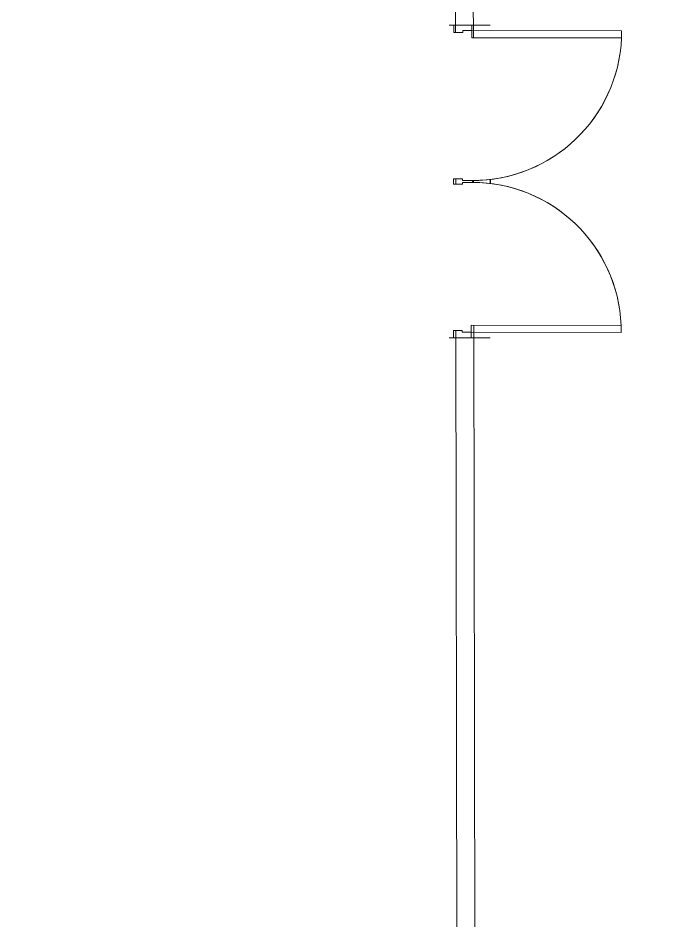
# Model space of a CAD drawing. Header units: millimetres. Extents: x 586 to 1010, y 369 to 668.
# Drawn here: x 706.33 to 710.01, y 466.3 to 471.35 of the extents above; entities that cross this region are included whole.
import ezdxf

# ---------------------------------------------------------------- set-up
doc = ezdxf.new("R2010")
doc.units = ezdxf.units.MM
doc.layers.add('plan line', color=7, linetype='Continuous', lineweight=15)

msp = doc.modelspace()

# ---------------------------------------------------------------- linework, layer by layer
at = {"lineweight": 25}
msp.add_lwpolyline([(708.9759, 470.4499), (708.9759, 470.4277)], dxfattribs=at)
msp.add_lwpolyline([(708.9759, 470.4499), (708.9759, 470.4277)], dxfattribs=at)
at = {"color": 254, "lineweight": 25}
for points in [[(671.7124, 620.7085), (706.7355, 621.773), (754.2598, 613.8303), (814.6609, 600.1481), (855.7567, 598.0104), (895.0671, 567.0647), (920.0096, 542.0176), (952.0084, 521.2476), (977.2234, 504.6526), (979.6352, 479.2339), (986.3437, 463.8549), (988.7975, 462.3853)], [(654.944, 595.4717), (670.2671, 587.3174), (714.302, 595.1648), (787.0891, 595.1648), (819.3936, 580.9441), (821.0297, 562.8505), (813.4907, 552.7881), (808.7339, 539.6711), (796.4072, 534.7059), (791.0222, 527.249), (791.0222, 507.547), (797.3007, 476.5274), (814.9752, 463.8897), (836.1481, 474.6816), (874.0221, 478.5878), (885.7286, 462.7333), (863.0042, 436.0794), (845.7887, 420.6845), (845.1044, 408.6747)], [(639.2065, 583.4381), (644.7272, 575.638), (657.7961, 553.4401), (668.4043, 543.9291), (682.5178, 548.7307), (692.9838, 555.4778), (711.9339, 556.5828), (734.3456, 532.1334), (750.593, 477.7475), (754.1369, 444.164), (776.4657, 425.4473), (782.6172, 412.2355)]]:
    msp.add_spline(points, degree=3, dxfattribs=at)
at = {"layer": 'plan line'}
for p, q in [((708.7815, 471.2741), (708.7693, 479.0399)), ((708.8816, 471.244), (708.8692, 479.0705)), ((708.7459, 471.3139), (708.9759, 471.3139)), ((708.7723, 471.3141), (708.7723, 471.2741)), ((708.8723, 471.284), (708.8723, 471.314)), ((708.7723, 471.2741), (708.8223, 471.2741)), ((708.8223, 471.2741), (708.8223, 471.2841)), ((708.8223, 471.2841), (708.8723, 471.284)), ((708.8723, 471.284), (708.8722, 471.244)), ((708.8722, 471.244), (709.7121, 471.2427)), ((709.7121, 471.2827), (708.8723, 471.284)), ((709.7121, 471.2427), (709.7121, 471.2827)), ((708.7709, 470.424), (708.771, 470.4543)), ((708.771, 470.4543), (708.7709, 470.424)), ((708.7709, 470.424), (708.771, 470.4543)), ((708.821, 470.4542), (708.771, 470.4543)), ((708.771, 470.4543), (708.821, 470.4542)), ((708.7829, 470.424), (708.7828, 470.4543)), ((708.8209, 470.4339), (708.8209, 470.4239)), ((708.8709, 470.4338), (708.8209, 470.4339)), ((708.8764, 470.4338), (708.8209, 470.4339)), ((708.8209, 470.4339), (708.8209, 470.4239)), ((708.821, 470.4442), (708.821, 470.4542)), ((708.821, 470.4542), (708.821, 470.4442)), ((708.821, 470.4442), (708.8764, 470.4443)), ((708.871, 470.4441), (708.821, 470.4442)), ((708.8764, 470.4338), (708.8764, 470.4441)), ((708.8764, 470.4441), (708.8764, 470.4338)), ((708.8829, 470.4338), (708.8828, 470.4441)), ((708.8209, 470.4239), (708.7709, 470.424)), ((708.8209, 470.4239), (708.7709, 470.424)), ((708.8697, 469.634), (708.8696, 469.594)), ((709.7095, 469.6326), (708.8697, 469.634)), ((708.8958, 462.2109), (708.8841, 469.634)), ((709.7095, 469.5927), (709.7095, 469.6326)), ((708.7696, 469.5641), (708.7696, 469.6041)), ((708.7696, 469.6041), (708.8196, 469.6041)), ((708.7947, 462.9118), (708.7842, 469.6041)), ((708.8196, 469.6041), (708.8196, 469.5941)), ((708.8196, 469.5941), (708.8696, 469.594)), ((708.8696, 469.594), (708.8696, 469.564)), ((708.8696, 469.594), (709.7095, 469.5927)), ((708.9759, 469.5631), (708.746, 469.5633))]:
    msp.add_line(p, q, dxfattribs=at)
for points in [[(708.7723, 471.3141), (708.7723, 471.2741), (708.8223, 471.2741), (708.8223, 471.2841), (708.8723, 471.284), (708.8723, 471.314)], [(708.7696, 469.5641), (708.7696, 469.6041), (708.8196, 469.6041), (708.8196, 469.5941), (708.8696, 469.594), (708.8696, 469.564)]]:
    msp.add_lwpolyline(points, dxfattribs=at)
for points in [[(709.7121, 471.2427, -0.403785), (708.871, 470.4441)], [(709.7095, 469.6326, 0.403785), (708.8709, 470.4338)]]:
    msp.add_lwpolyline(points, format="xyb", dxfattribs=at)
for points in [[(708.8723, 471.284), (708.8722, 471.244), (709.7121, 471.2427), (709.7121, 471.2827)], [(708.8696, 469.594), (708.8697, 469.634), (709.7095, 469.6326), (709.7095, 469.5927)]]:
    msp.add_lwpolyline(points, close=True, dxfattribs=at)
for centre, start, end in [((708.8777, 471.2793), 269.908, 357.4887), ((708.8751, 469.5987), 2.3305, 89.9316)]:
    msp.add_arc(centre, 0.8351, start, end, dxfattribs=at)

doc.saveas('drawing.dxf')
